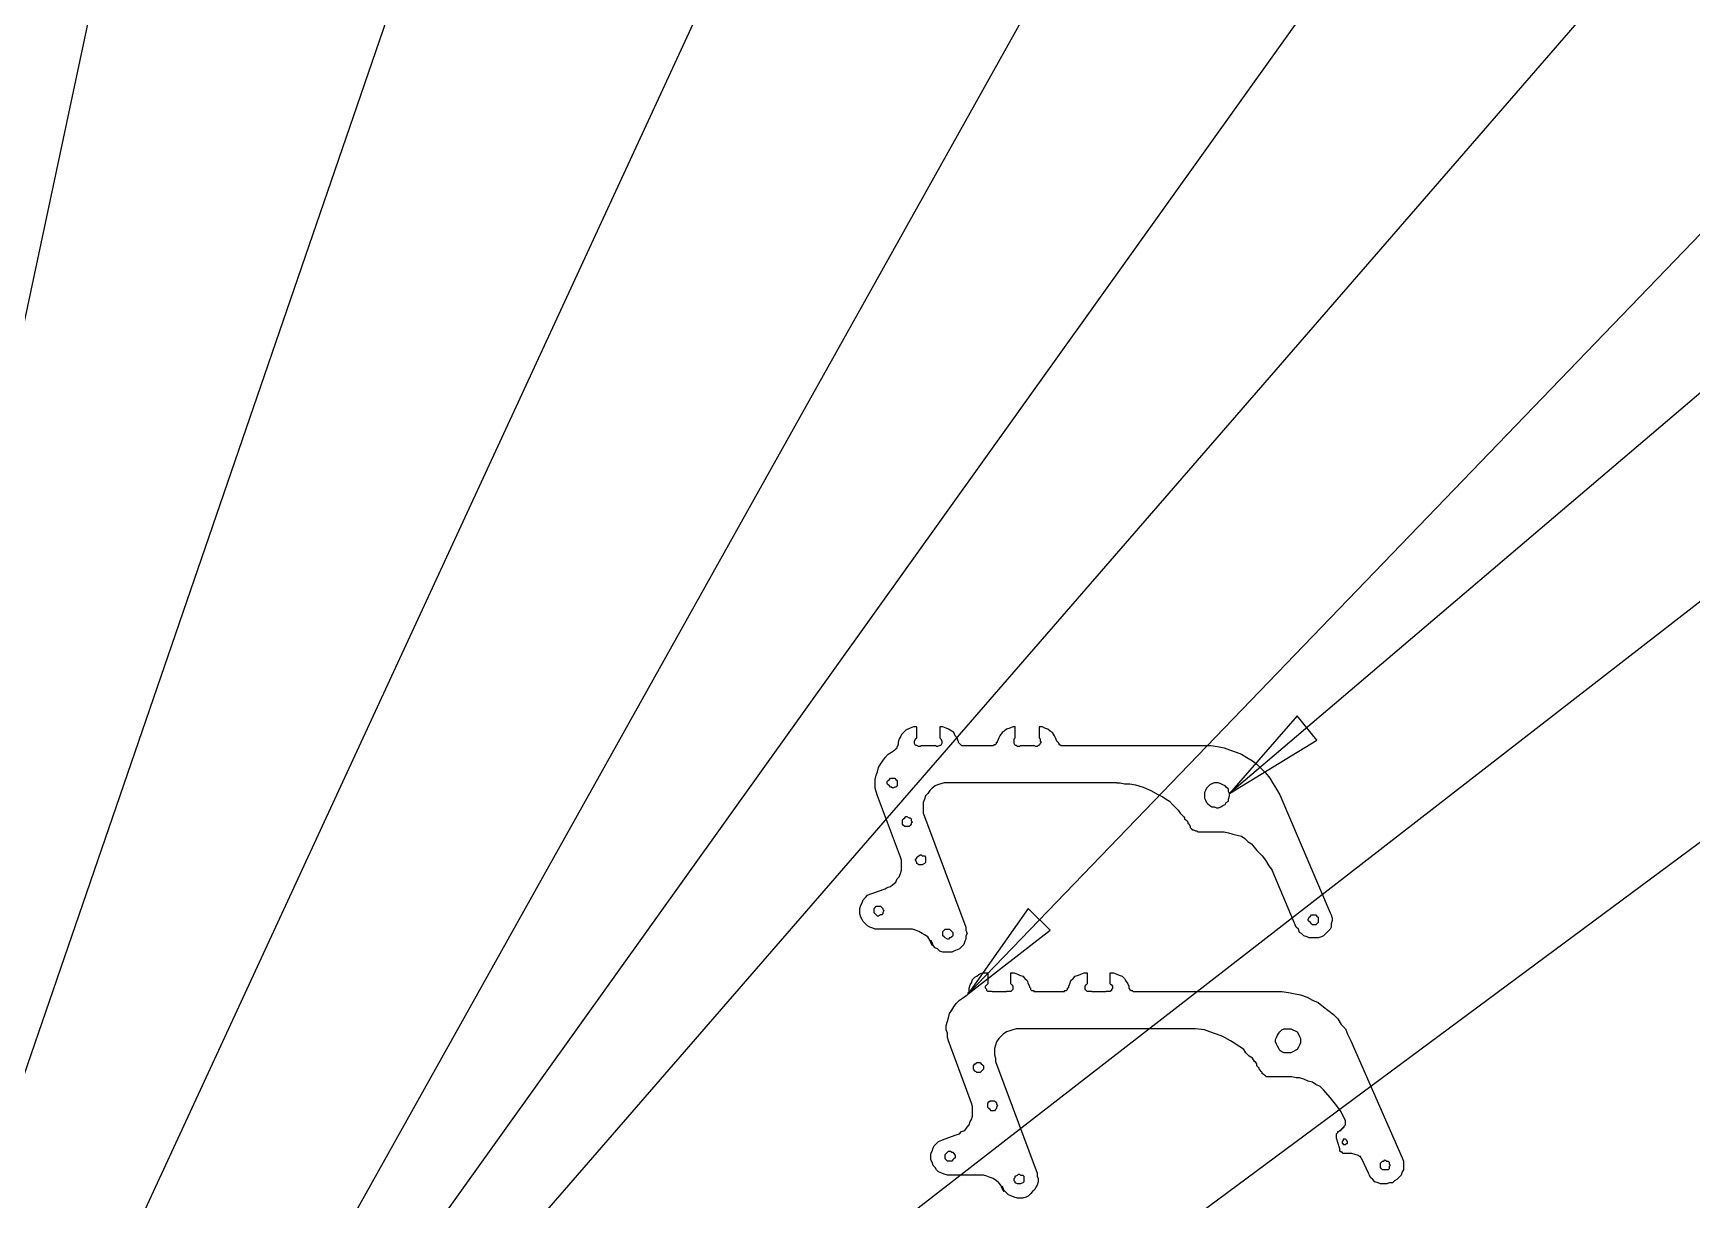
# Model space of a CAD drawing. Extents: x 9 to 432, y 44 to 411.
# Drawn here: x 119.86 to 162.67, y 134.01 to 164.12 of the extents above; entities that cross this region are included whole.
import ezdxf

# ---------------------------------------------------------------- set-up
doc = ezdxf.new("R2010")
doc.units = 0
doc.layers.get('0').update_dxf_attribs({"linetype": 'CONTINUOUS'})

msp = doc.modelspace()

# ---------------------------------------------------------------- linework, layer by layer
at = {"color": 7}
for p, q in [((207.376889, 183.979256), (125.165556, 120.197033)), ((217.875556, 184.063922), (147.799778, 132.050367)), ((196.934667, 183.838144), (150.734889, 144.496367)), ((165.918444, 183.217256), (122.061111, 121.890367)), ((176.219556, 183.443033), (128.298222, 128.183922)), ((186.633556, 183.584144), (143.989778, 139.3317)), ((145.429111, 182.850367), (116.021556, 119.209256)), ((155.730222, 182.991478), (120.424222, 119.830144)), ((135.240889, 182.709256), (110.348889, 110.262811)), ((125.137333, 182.568144), (110.348889, 113.113256)), ((152.484667, 146.500144), (150.734889, 144.496367)), ((152.992667, 145.879256), (152.484667, 146.500144)), ((152.992667, 145.879256), (152.484667, 146.500144)), ((142.268222, 146.020367), (142.24, 145.963922)), ((142.324667, 146.076811), (142.268222, 146.020367)), ((142.381111, 146.133256), (142.324667, 146.076811)), ((142.437556, 146.161478), (142.381111, 146.133256)), ((142.494, 146.1897), (142.437556, 146.161478)), ((142.578667, 146.217922), (142.494, 146.1897)), ((142.663333, 146.217922), (142.578667, 146.217922)), ((142.663333, 145.9357), (142.663333, 146.217922)), ((143.340667, 146.217922), (143.256, 146.217922)), ((143.256, 146.217922), (143.256, 145.9357)), ((143.425333, 146.1897), (143.340667, 146.217922)), ((143.481778, 146.161478), (143.425333, 146.1897)), ((143.566444, 146.105033), (143.481778, 146.161478)), ((143.622889, 146.076811), (143.566444, 146.105033)), ((143.651111, 145.992144), (143.622889, 146.076811)), ((143.707556, 145.9357), (143.651111, 145.992144)), ((144.808222, 145.992144), (144.78, 145.9357)), ((144.864667, 146.076811), (144.808222, 145.992144)), ((144.921111, 146.105033), (144.864667, 146.076811)), ((144.977556, 146.161478), (144.921111, 146.105033)), ((145.062222, 146.1897), (144.977556, 146.161478)), ((145.146889, 146.217922), (145.062222, 146.1897)), ((145.203333, 146.217922), (145.146889, 146.217922)), ((145.203333, 145.9357), (145.203333, 146.217922)), ((145.908889, 146.217922), (145.824222, 146.217922)), ((145.824222, 146.217922), (145.824222, 145.9357)), ((145.965333, 146.1897), (145.908889, 146.217922)), ((146.05, 146.161478), (145.965333, 146.1897)), ((146.106444, 146.105033), (146.05, 146.161478)), ((146.162889, 146.076811), (146.106444, 146.105033)), ((146.219333, 145.992144), (146.162889, 146.076811)), ((146.247556, 145.9357), (146.219333, 145.992144)), ((141.929556, 145.512367), (142.014222, 145.568811)), ((142.014222, 145.568811), (142.098889, 145.625256)), ((142.098889, 145.625256), (142.127111, 145.653478)), ((142.098889, 145.625256), (142.098889, 145.625256)), ((142.127111, 145.653478), (142.155333, 145.6817)), ((142.155333, 145.709922), (142.183556, 145.738144)), ((142.155333, 145.6817), (142.155333, 145.709922)), ((142.211778, 145.907478), (142.183556, 145.822811)), ((142.183556, 145.822811), (142.183556, 145.766367)), ((142.183556, 145.738144), (142.183556, 145.766367)), ((142.24, 145.963922), (142.211778, 145.907478)), ((142.606889, 145.851033), (142.635111, 145.907478)), ((142.606889, 145.822811), (142.606889, 145.851033)), ((142.606889, 145.794589), (142.606889, 145.822811)), ((142.635111, 145.738144), (142.606889, 145.794589)), ((142.635111, 145.907478), (142.663333, 145.9357)), ((142.663333, 145.738144), (142.635111, 145.738144)), ((142.719778, 145.709922), (142.663333, 145.738144)), ((142.748, 145.709922), (142.719778, 145.709922)), ((142.776222, 145.738144), (142.748, 145.709922)), ((142.776222, 145.738144), (143.143111, 145.738144)), ((143.171333, 145.709922), (143.143111, 145.738144)), ((143.199556, 145.709922), (143.171333, 145.709922)), ((143.256, 145.738144), (143.199556, 145.709922)), ((143.256, 145.9357), (143.284222, 145.907478)), ((143.284222, 145.738144), (143.256, 145.738144)), ((143.284222, 145.907478), (143.312444, 145.851033)), ((143.312444, 145.794589), (143.284222, 145.738144)), ((143.312444, 145.851033), (143.312444, 145.822811)), ((143.312444, 145.822811), (143.312444, 145.794589)), ((143.735778, 145.851033), (143.707556, 145.9357)), ((143.735778, 145.851033), (143.735778, 145.822811)), ((143.735778, 145.822811), (143.764, 145.794589)), ((143.764, 145.794589), (143.792222, 145.766367)), ((143.792222, 145.766367), (143.820444, 145.738144)), ((143.820444, 145.738144), (143.848667, 145.738144)), ((143.848667, 145.738144), (143.876889, 145.738144)), ((143.876889, 145.738144), (144.582444, 145.738144)), ((144.582444, 145.738144), (144.610667, 145.738144)), ((144.610667, 145.738144), (144.638889, 145.738144)), ((144.638889, 145.738144), (144.667111, 145.766367)), ((144.667111, 145.766367), (144.695333, 145.766367)), ((144.695333, 145.766367), (144.723556, 145.794589)), ((144.723556, 145.794589), (144.723556, 145.822811)), ((144.723556, 145.822811), (144.751778, 145.822811)), ((144.78, 145.9357), (144.751778, 145.851033)), ((144.751778, 145.822811), (144.751778, 145.851033)), ((145.175111, 145.907478), (145.203333, 145.9357)), ((145.175111, 145.851033), (145.175111, 145.907478)), ((145.175111, 145.822811), (145.175111, 145.851033)), ((145.175111, 145.794589), (145.175111, 145.822811)), ((145.203333, 145.738144), (145.175111, 145.794589)), ((145.231556, 145.738144), (145.203333, 145.738144)), ((145.259778, 145.709922), (145.231556, 145.738144)), ((145.316222, 145.709922), (145.259778, 145.709922)), ((145.344444, 145.738144), (145.316222, 145.709922)), ((145.344444, 145.738144), (145.683111, 145.738144)), ((145.739556, 145.709922), (145.683111, 145.738144)), ((145.767778, 145.709922), (145.739556, 145.709922)), ((145.796, 145.738144), (145.767778, 145.709922)), ((145.824222, 145.738144), (145.796, 145.738144)), ((145.824222, 145.9357), (145.852444, 145.907478)), ((145.852444, 145.794589), (145.824222, 145.738144)), ((145.852444, 145.907478), (145.852444, 145.851033)), ((145.852444, 145.851033), (145.880667, 145.822811)), ((145.880667, 145.822811), (145.852444, 145.794589)), ((146.275778, 145.851033), (146.247556, 145.9357)), ((146.275778, 145.851033), (146.304, 145.822811)), ((146.304, 145.822811), (146.332222, 145.794589)), ((146.332222, 145.794589), (146.332222, 145.766367)), ((146.332222, 145.766367), (146.360444, 145.766367)), ((146.360444, 145.766367), (146.388667, 145.738144)), ((146.388667, 145.738144), (146.416889, 145.738144)), ((146.416889, 145.738144), (146.445111, 145.738144)), ((146.445111, 145.738144), (150.085778, 145.738144)), ((150.085778, 145.738144), (150.255111, 145.738144)), ((150.255111, 145.738144), (150.424444, 145.709922)), ((150.424444, 145.709922), (150.593778, 145.6817)), ((150.593778, 145.6817), (150.734889, 145.625256)), ((150.734889, 144.496367), (152.992667, 145.879256)), ((150.734889, 144.496367), (152.992667, 145.879256)), ((150.734889, 145.625256), (150.904222, 145.568811)), ((150.904222, 145.568811), (151.045333, 145.512367)), ((141.647333, 145.060811), (141.675556, 145.1737)), ((141.675556, 145.1737), (141.732, 145.258367)), ((141.732, 145.258367), (141.788444, 145.343033)), ((141.788444, 145.343033), (141.844889, 145.4277)), ((141.844889, 145.4277), (141.929556, 145.512367)), ((151.045333, 145.512367), (151.186444, 145.4277)), ((151.186444, 145.4277), (151.327556, 145.343033)), ((151.327556, 145.343033), (151.440444, 145.258367)), ((151.440444, 145.258367), (151.553333, 145.145478)), ((151.553333, 145.145478), (151.666222, 145.032589)), ((141.590889, 144.863256), (141.619111, 144.976144)), ((141.590889, 144.750367), (141.590889, 144.863256)), ((141.590889, 144.637478), (141.590889, 144.750367)), ((141.619111, 144.976144), (141.647333, 145.060811)), ((141.901333, 144.806811), (141.929556, 144.835033)), ((141.901333, 144.750367), (141.901333, 144.806811)), ((141.929556, 144.722144), (141.901333, 144.750367)), ((141.929556, 144.835033), (141.957778, 144.863256)), ((141.957778, 144.693922), (141.929556, 144.722144)), ((141.957778, 144.863256), (141.986, 144.891478)), ((141.986, 144.6657), (141.957778, 144.693922)), ((141.986, 144.891478), (142.014222, 144.891478)), ((142.014222, 144.891478), (142.042444, 144.891478)), ((142.042444, 144.891478), (142.098889, 144.891478)), ((142.098889, 144.891478), (142.127111, 144.863256)), ((142.127111, 144.863256), (142.155333, 144.835033)), ((142.155333, 144.693922), (142.127111, 144.6657)), ((142.155333, 144.835033), (142.155333, 144.806811)), ((142.155333, 144.806811), (142.155333, 144.778589)), ((142.155333, 144.778589), (142.155333, 144.750367)), ((142.155333, 144.750367), (142.155333, 144.693922)), ((143.143111, 144.693922), (143.058444, 144.637478)), ((143.199556, 144.722144), (143.143111, 144.693922)), ((143.284222, 144.750367), (143.199556, 144.722144)), ((143.368889, 144.778589), (143.284222, 144.750367)), ((143.453556, 144.778589), (143.368889, 144.778589)), ((147.828, 144.778589), (143.453556, 144.778589)), ((147.828, 144.778589), (147.912667, 144.778589)), ((147.912667, 144.778589), (148.025556, 144.750367)), ((148.025556, 144.750367), (148.166667, 144.750367)), ((148.166667, 144.750367), (148.307778, 144.722144)), ((148.307778, 144.722144), (148.505333, 144.6657)), ((150.226889, 144.722144), (150.170444, 144.6657)), ((150.283333, 144.750367), (150.226889, 144.722144)), ((150.339778, 144.778589), (150.283333, 144.750367)), ((150.396222, 144.778589), (150.339778, 144.778589)), ((150.452667, 144.778589), (150.396222, 144.778589)), ((150.509111, 144.750367), (150.452667, 144.778589)), ((150.565556, 144.722144), (150.509111, 144.750367)), ((150.622, 144.693922), (150.565556, 144.722144)), ((150.650222, 144.6657), (150.622, 144.693922)), ((151.666222, 145.032589), (151.779111, 144.891478)), ((151.779111, 144.891478), (151.863778, 144.750367)), ((151.863778, 144.750367), (151.948444, 144.609256)), ((141.619111, 144.552811), (141.590889, 144.637478)), ((141.647333, 144.439922), (141.619111, 144.552811)), ((142.24, 142.859478), (141.647333, 144.439922)), ((142.014222, 144.6657), (141.986, 144.6657)), ((142.042444, 144.637478), (142.014222, 144.6657)), ((142.098889, 144.6657), (142.042444, 144.637478)), ((142.127111, 144.6657), (142.098889, 144.6657)), ((142.860889, 144.355256), (142.832667, 144.270589)), ((142.832667, 144.270589), (142.832667, 144.185922)), ((142.889111, 144.439922), (142.860889, 144.355256)), ((142.945556, 144.496367), (142.889111, 144.439922)), ((143.002, 144.581033), (142.945556, 144.496367)), ((143.058444, 144.637478), (143.002, 144.581033)), ((148.505333, 144.6657), (148.702889, 144.581033)), ((148.702889, 144.581033), (148.900444, 144.468144)), ((148.900444, 144.468144), (149.013333, 144.4117)), ((149.013333, 144.4117), (149.098, 144.355256)), ((149.098, 144.355256), (149.182667, 144.298811)), ((149.182667, 144.298811), (149.267333, 144.214144)), ((150.114, 144.581033), (150.085778, 144.524589)), ((150.085778, 144.524589), (150.085778, 144.468144)), ((150.085778, 144.468144), (150.085778, 144.383478)), ((150.085778, 144.383478), (150.114, 144.327033)), ((150.142222, 144.637478), (150.114, 144.581033)), ((150.114, 144.327033), (150.142222, 144.270589)), ((150.170444, 144.6657), (150.142222, 144.637478)), ((150.142222, 144.270589), (150.170444, 144.242367)), ((150.622, 144.214144), (150.650222, 144.270589)), ((150.706667, 144.609256), (150.650222, 144.6657)), ((150.650222, 144.270589), (150.706667, 144.298811)), ((150.706667, 144.552811), (150.706667, 144.609256)), ((150.734889, 144.496367), (150.706667, 144.552811)), ((150.706667, 144.355256), (150.734889, 144.439922)), ((150.706667, 144.298811), (150.706667, 144.355256)), ((150.734889, 144.439922), (150.734889, 144.496367)), ((151.948444, 144.609256), (152.033111, 144.468144)), ((152.033111, 144.468144), (153.331333, 141.420144)), ((142.296444, 143.819033), (142.324667, 143.847256)), ((142.324667, 143.847256), (142.352889, 143.875478)), ((142.352889, 143.875478), (142.381111, 143.9037)), ((142.381111, 143.9037), (142.409333, 143.9037)), ((142.409333, 143.9037), (142.465778, 143.875478)), ((142.465778, 143.875478), (142.494, 143.875478)), ((142.494, 143.875478), (142.522222, 143.847256)), ((142.522222, 143.847256), (142.522222, 143.790811)), ((142.832667, 144.185922), (142.832667, 144.101256)), ((142.832667, 144.101256), (142.832667, 143.988367)), ((142.832667, 143.988367), (142.860889, 143.9037)), ((142.860889, 143.9037), (143.933333, 141.053256)), ((149.267333, 144.214144), (149.323778, 144.1577)), ((149.323778, 144.1577), (149.408444, 144.073033)), ((149.408444, 144.073033), (149.464889, 143.988367)), ((149.464889, 143.988367), (149.549556, 143.9037)), ((149.549556, 143.9037), (149.577778, 143.875478)), ((149.577778, 143.875478), (149.577778, 143.847256)), ((149.577778, 143.847256), (149.606, 143.819033)), ((150.170444, 144.242367), (150.226889, 144.185922)), ((150.226889, 144.185922), (150.283333, 144.1577)), ((150.283333, 144.1577), (150.339778, 144.1577)), ((150.339778, 144.1577), (150.396222, 144.129478)), ((150.396222, 144.129478), (150.452667, 144.129478)), ((150.452667, 144.129478), (150.509111, 144.1577)), ((150.509111, 144.1577), (150.565556, 144.185922)), ((150.565556, 144.185922), (150.622, 144.214144)), ((142.296444, 143.790811), (142.296444, 143.819033)), ((142.296444, 143.734367), (142.296444, 143.790811)), ((142.296444, 143.706144), (142.296444, 143.734367)), ((142.324667, 143.677922), (142.296444, 143.706144)), ((142.352889, 143.6497), (142.324667, 143.677922)), ((142.381111, 143.6497), (142.352889, 143.6497)), ((142.409333, 143.6497), (142.381111, 143.6497)), ((142.465778, 143.6497), (142.409333, 143.6497)), ((142.494, 143.677922), (142.465778, 143.6497)), ((142.522222, 143.706144), (142.494, 143.677922)), ((142.522222, 143.790811), (142.550444, 143.762589)), ((142.550444, 143.762589), (142.522222, 143.734367)), ((142.522222, 143.734367), (142.522222, 143.706144)), ((149.606, 143.819033), (149.634222, 143.790811)), ((149.634222, 143.790811), (149.662444, 143.762589)), ((149.662444, 143.762589), (149.662444, 143.734367)), ((149.662444, 143.734367), (149.690667, 143.706144)), ((149.690667, 143.706144), (149.718889, 143.6497)), ((149.718889, 143.6497), (149.718889, 143.621478)), ((149.718889, 143.621478), (149.747111, 143.593256)), ((149.747111, 143.593256), (149.775333, 143.565033)), ((149.775333, 143.565033), (149.803556, 143.565033)), ((149.803556, 143.565033), (149.86, 143.536811)), ((149.86, 143.536811), (149.888222, 143.536811)), ((149.888222, 143.536811), (149.916444, 143.508589)), ((149.916444, 143.508589), (149.972889, 143.508589)), ((149.972889, 143.508589), (150.480889, 143.508589)), ((150.480889, 143.508589), (150.593778, 143.508589)), ((150.593778, 143.508589), (150.706667, 143.480367)), ((150.706667, 143.480367), (150.819556, 143.452144)), ((150.819556, 143.452144), (150.932444, 143.423922)), ((150.932444, 143.423922), (151.045333, 143.3957)), ((151.045333, 143.3957), (151.13, 143.339256)), ((151.13, 143.339256), (151.214667, 143.254589)), ((151.214667, 143.254589), (151.299333, 143.198144)), ((151.299333, 143.198144), (151.440444, 143.028811)), ((151.440444, 143.028811), (151.581556, 142.8877)), ((142.268222, 142.774811), (142.24, 142.859478)), ((142.268222, 142.690144), (142.268222, 142.774811)), ((142.268222, 142.605478), (142.268222, 142.690144)), ((142.268222, 142.520811), (142.268222, 142.605478)), ((142.635111, 142.803033), (142.663333, 142.831256)), ((142.635111, 142.774811), (142.635111, 142.803033)), ((142.663333, 142.718367), (142.635111, 142.774811)), ((142.663333, 142.859478), (142.719778, 142.8877)), ((142.663333, 142.831256), (142.663333, 142.859478)), ((142.663333, 142.690144), (142.663333, 142.718367)), ((142.719778, 142.661922), (142.663333, 142.690144)), ((142.719778, 142.8877), (142.748, 142.915922)), ((142.748, 142.661922), (142.719778, 142.661922)), ((142.748, 142.915922), (142.776222, 142.915922)), ((142.776222, 142.661922), (142.748, 142.661922)), ((142.776222, 142.915922), (142.804444, 142.8877)), ((142.804444, 142.661922), (142.776222, 142.661922)), ((142.804444, 142.8877), (142.860889, 142.8877)), ((142.860889, 142.690144), (142.804444, 142.661922)), ((142.860889, 142.8877), (142.889111, 142.859478)), ((142.889111, 142.718367), (142.860889, 142.690144)), ((142.889111, 142.859478), (142.889111, 142.831256)), ((142.889111, 142.831256), (142.889111, 142.774811)), ((142.889111, 142.774811), (142.889111, 142.746589)), ((142.889111, 142.746589), (142.889111, 142.718367)), ((151.581556, 142.8877), (151.666222, 142.774811)), ((151.666222, 142.774811), (151.750889, 142.6337)), ((151.750889, 142.6337), (151.835556, 142.520811)), ((141.986, 142.097478), (142.042444, 142.153922)), ((142.042444, 142.153922), (142.127111, 142.210367)), ((142.127111, 142.210367), (142.155333, 142.295033)), ((142.155333, 142.295033), (142.211778, 142.351478)), ((142.211778, 142.351478), (142.24, 142.436144)), ((142.24, 142.436144), (142.268222, 142.520811)), ((152.456444, 141.053256), (151.835556, 142.520811)), ((141.252222, 141.674144), (141.280444, 141.758811)), ((141.280444, 141.758811), (141.336889, 141.815256)), ((141.336889, 141.815256), (141.393333, 141.8717)), ((141.393333, 141.8717), (141.449778, 141.899922)), ((141.449778, 141.899922), (141.534444, 141.928144)), ((141.534444, 141.928144), (141.844889, 142.041033)), ((141.844889, 142.041033), (141.901333, 142.069256)), ((141.901333, 142.069256), (141.986, 142.097478)), ((141.195778, 141.533033), (141.224, 141.6177)), ((141.195778, 141.476589), (141.195778, 141.533033)), ((141.195778, 141.391922), (141.195778, 141.476589)), ((141.224, 141.307256), (141.195778, 141.391922)), ((141.224, 141.6177), (141.252222, 141.674144)), ((141.252222, 141.250811), (141.224, 141.307256)), ((141.562667, 141.533033), (141.590889, 141.561256)), ((141.562667, 141.476589), (141.562667, 141.533033)), ((141.562667, 141.448367), (141.562667, 141.476589)), ((141.562667, 141.420144), (141.562667, 141.448367)), ((141.590889, 141.391922), (141.562667, 141.420144)), ((141.590889, 141.561256), (141.619111, 141.589478)), ((141.619111, 141.3637), (141.590889, 141.391922)), ((141.619111, 141.589478), (141.647333, 141.589478)), ((141.647333, 141.335478), (141.619111, 141.3637)), ((141.647333, 141.589478), (141.675556, 141.589478)), ((141.675556, 141.335478), (141.647333, 141.335478)), ((141.675556, 141.589478), (141.732, 141.589478)), ((141.732, 141.3637), (141.675556, 141.335478)), ((141.732, 141.589478), (141.760222, 141.561256)), ((141.760222, 141.3637), (141.732, 141.3637)), ((141.760222, 141.561256), (141.788444, 141.533033)), ((141.788444, 141.391922), (141.760222, 141.3637)), ((141.788444, 141.533033), (141.788444, 141.504811)), ((141.788444, 141.504811), (141.816667, 141.476589)), ((141.816667, 141.476589), (141.788444, 141.420144)), ((141.788444, 141.420144), (141.788444, 141.391922)), ((145.542, 141.533033), (143.989778, 139.3317)), ((146.106444, 140.968589), (145.542, 141.533033)), ((146.106444, 140.968589), (145.542, 141.533033)), ((152.766889, 141.250811), (152.795111, 141.307256)), ((152.795111, 141.307256), (152.823333, 141.335478)), ((152.823333, 141.335478), (152.851556, 141.3637)), ((152.851556, 141.3637), (152.879778, 141.3637)), ((152.879778, 141.3637), (152.908, 141.3637)), ((152.908, 141.3637), (152.964444, 141.3637)), ((152.964444, 141.3637), (152.992667, 141.335478)), ((152.992667, 141.335478), (153.020889, 141.307256)), ((153.020889, 141.307256), (153.020889, 141.279033)), ((153.020889, 141.279033), (153.020889, 141.250811)), ((153.331333, 141.420144), (153.359556, 141.3637)), ((153.359556, 141.3637), (153.387778, 141.279033)), ((153.387778, 141.279033), (153.387778, 141.222589)), ((141.280444, 141.194367), (141.252222, 141.250811)), ((141.336889, 141.137922), (141.280444, 141.194367)), ((141.393333, 141.081478), (141.336889, 141.137922)), ((141.449778, 141.053256), (141.393333, 141.081478)), ((141.534444, 141.025033), (141.449778, 141.053256)), ((141.590889, 140.996811), (141.534444, 141.025033)), ((141.675556, 140.996811), (141.590889, 140.996811)), ((142.465778, 140.996811), (141.675556, 140.996811)), ((142.550444, 140.996811), (142.465778, 140.996811)), ((142.635111, 140.968589), (142.550444, 140.996811)), ((142.719778, 140.940367), (142.635111, 140.968589)), ((142.804444, 140.883922), (142.719778, 140.940367)), ((142.860889, 140.8557), (142.804444, 140.883922)), ((142.945556, 140.799256), (142.860889, 140.8557)), ((143.340667, 140.940367), (143.368889, 140.968589)), ((143.340667, 140.883922), (143.340667, 140.940367)), ((143.340667, 140.8557), (143.340667, 140.883922)), ((143.340667, 140.827478), (143.340667, 140.8557)), ((143.368889, 140.968589), (143.397111, 140.996811)), ((143.397111, 140.996811), (143.453556, 140.996811)), ((143.453556, 140.996811), (143.481778, 140.996811)), ((143.481778, 140.996811), (143.51, 140.996811)), ((143.51, 140.996811), (143.538222, 140.968589)), ((143.538222, 140.968589), (143.566444, 140.940367)), ((143.566444, 140.940367), (143.594667, 140.912144)), ((143.594667, 140.912144), (143.594667, 140.883922)), ((143.594667, 140.883922), (143.594667, 140.827478)), ((143.933333, 141.053256), (143.933333, 140.968589)), ((143.933333, 140.968589), (143.961556, 140.883922)), ((143.961556, 140.883922), (143.933333, 140.827478)), ((143.989778, 139.3317), (146.106444, 140.968589)), ((143.989778, 139.3317), (146.106444, 140.968589)), ((152.512889, 140.996811), (152.456444, 141.053256)), ((152.541111, 140.912144), (152.512889, 140.996811)), ((152.597556, 140.883922), (152.541111, 140.912144)), ((152.654, 140.827478), (152.597556, 140.883922)), ((152.766889, 141.222589), (152.766889, 141.250811)), ((152.795111, 141.194367), (152.766889, 141.222589)), ((152.823333, 141.166144), (152.795111, 141.194367)), ((152.851556, 141.137922), (152.823333, 141.166144)), ((152.879778, 141.1097), (152.851556, 141.137922)), ((152.908, 141.1097), (152.879778, 141.1097)), ((152.964444, 141.1097), (152.908, 141.1097)), ((152.992667, 141.137922), (152.964444, 141.1097)), ((153.020889, 141.166144), (152.992667, 141.137922)), ((153.020889, 141.250811), (153.020889, 141.194367)), ((153.020889, 141.194367), (153.020889, 141.166144)), ((153.218444, 140.883922), (153.162, 140.827478)), ((153.274889, 140.940367), (153.218444, 140.883922)), ((153.331333, 140.996811), (153.274889, 140.940367)), ((153.359556, 141.053256), (153.331333, 140.996811)), ((153.387778, 141.222589), (153.359556, 141.137922)), ((153.359556, 141.137922), (153.359556, 141.053256)), ((143.002, 140.714589), (142.945556, 140.799256)), ((143.030222, 140.658144), (143.002, 140.714589)), ((143.030222, 140.714589), (143.058444, 140.573478)), ((143.058444, 140.658144), (143.030222, 140.714589)), ((143.058444, 140.573478), (143.030222, 140.658144)), ((143.086667, 140.573478), (143.058444, 140.658144)), ((143.143111, 140.517033), (143.086667, 140.573478)), ((143.199556, 140.488811), (143.143111, 140.517033)), ((143.256, 140.432367), (143.199556, 140.488811)), ((143.340667, 140.404144), (143.256, 140.432367)), ((143.368889, 140.799256), (143.340667, 140.827478)), ((143.397111, 140.771033), (143.368889, 140.799256)), ((143.453556, 140.742811), (143.397111, 140.771033)), ((143.481778, 140.742811), (143.453556, 140.742811)), ((143.51, 140.771033), (143.481778, 140.742811)), ((143.538222, 140.771033), (143.51, 140.771033)), ((143.566444, 140.799256), (143.538222, 140.771033)), ((143.594667, 140.827478), (143.566444, 140.799256)), ((143.622889, 140.432367), (143.566444, 140.404144)), ((143.707556, 140.460589), (143.622889, 140.432367)), ((143.764, 140.488811), (143.707556, 140.460589)), ((143.820444, 140.545256), (143.764, 140.488811)), ((143.876889, 140.6017), (143.820444, 140.545256)), ((143.905111, 140.686367), (143.876889, 140.6017)), ((143.933333, 140.742811), (143.905111, 140.686367)), ((143.933333, 140.827478), (143.933333, 140.742811)), ((152.738667, 140.799256), (152.654, 140.827478)), ((152.795111, 140.771033), (152.738667, 140.799256)), ((152.879778, 140.771033), (152.795111, 140.771033)), ((152.936222, 140.771033), (152.879778, 140.771033)), ((153.020889, 140.771033), (152.936222, 140.771033)), ((153.105556, 140.799256), (153.020889, 140.771033)), ((153.162, 140.827478), (153.105556, 140.799256)), ((143.425333, 140.404144), (143.340667, 140.404144)), ((143.481778, 140.404144), (143.425333, 140.404144)), ((143.566444, 140.404144), (143.481778, 140.404144)), ((144.018, 139.472811), (144.046222, 139.557478)), ((144.046222, 139.557478), (144.074444, 139.613922)), ((144.074444, 139.613922), (144.102667, 139.698589)), ((144.102667, 139.698589), (144.159111, 139.755033)), ((144.159111, 139.755033), (144.215556, 139.783256)), ((144.215556, 139.783256), (144.272, 139.8397)), ((144.272, 139.8397), (144.356667, 139.867922)), ((144.356667, 139.867922), (144.413111, 139.867922)), ((144.413111, 139.867922), (144.497778, 139.867922)), ((144.441333, 139.529256), (144.469556, 139.557478)), ((144.469556, 139.557478), (144.497778, 139.5857)), ((144.497778, 139.867922), (144.497778, 139.5857)), ((145.090444, 139.867922), (145.175111, 139.867922)), ((145.090444, 139.5857), (145.090444, 139.867922)), ((145.090444, 139.5857), (145.118667, 139.557478)), ((145.118667, 139.557478), (145.146889, 139.529256)), ((145.175111, 139.867922), (145.259778, 139.8397)), ((145.259778, 139.8397), (145.316222, 139.811478)), ((145.316222, 139.811478), (145.400889, 139.783256)), ((145.400889, 139.783256), (145.457333, 139.726811)), ((145.457333, 139.726811), (145.513778, 139.670367)), ((145.513778, 139.670367), (145.542, 139.5857)), ((145.542, 139.5857), (145.570222, 139.529256)), ((146.586222, 139.529256), (146.614444, 139.5857)), ((146.614444, 139.5857), (146.642667, 139.670367)), ((146.642667, 139.670367), (146.699111, 139.726811)), ((146.699111, 139.726811), (146.755556, 139.783256)), ((146.755556, 139.783256), (146.840222, 139.811478)), ((146.840222, 139.811478), (146.896667, 139.8397)), ((146.896667, 139.8397), (146.981333, 139.867922)), ((146.981333, 139.867922), (147.066, 139.867922)), ((147.009556, 139.529256), (147.037778, 139.557478)), ((147.037778, 139.557478), (147.066, 139.5857)), ((147.066, 139.867922), (147.066, 139.5857)), ((147.658667, 139.5857), (147.658667, 139.867922)), ((147.658667, 139.867922), (147.743333, 139.867922)), ((147.658667, 139.5857), (147.686889, 139.557478)), ((147.686889, 139.557478), (147.715111, 139.529256)), ((147.743333, 139.867922), (147.828, 139.8397)), ((147.828, 139.8397), (147.884444, 139.811478)), ((147.884444, 139.811478), (147.969111, 139.783256)), ((147.969111, 139.783256), (148.025556, 139.726811)), ((148.025556, 139.726811), (148.053778, 139.670367)), ((148.053778, 139.670367), (148.110222, 139.5857)), ((148.110222, 139.5857), (148.138444, 139.529256)), ((143.679333, 139.0777), (143.764, 139.162367)), ((143.764, 139.162367), (143.848667, 139.218811)), ((143.848667, 139.218811), (143.933333, 139.275256)), ((143.933333, 139.275256), (143.961556, 139.303478)), ((143.961556, 139.303478), (143.989778, 139.3317)), ((143.989778, 139.3317), (143.989778, 139.359922)), ((143.989778, 139.359922), (144.018, 139.359922)), ((144.018, 139.416367), (144.018, 139.472811)), ((144.018, 139.388144), (144.018, 139.416367)), ((144.018, 139.359922), (144.018, 139.388144)), ((144.441333, 139.472811), (144.441333, 139.529256)), ((144.469556, 139.444589), (144.441333, 139.472811)), ((144.469556, 139.416367), (144.469556, 139.444589)), ((144.497778, 139.388144), (144.469556, 139.416367)), ((144.554222, 139.388144), (144.497778, 139.388144)), ((144.582444, 139.388144), (144.554222, 139.388144)), ((144.610667, 139.388144), (144.582444, 139.388144)), ((144.610667, 139.388144), (144.977556, 139.388144)), ((145.005778, 139.388144), (144.977556, 139.388144)), ((145.062222, 139.388144), (145.005778, 139.388144)), ((145.090444, 139.388144), (145.062222, 139.388144)), ((145.118667, 139.416367), (145.090444, 139.388144)), ((145.146889, 139.444589), (145.118667, 139.416367)), ((145.146889, 139.529256), (145.146889, 139.472811)), ((145.146889, 139.472811), (145.146889, 139.444589)), ((145.570222, 139.529256), (145.570222, 139.501033)), ((145.570222, 139.501033), (145.598444, 139.472811)), ((145.598444, 139.472811), (145.598444, 139.444589)), ((145.598444, 139.444589), (145.626667, 139.416367)), ((145.626667, 139.416367), (145.654889, 139.416367)), ((145.654889, 139.416367), (145.683111, 139.416367)), ((145.683111, 139.416367), (145.683111, 139.388144)), ((145.683111, 139.388144), (145.711333, 139.388144)), ((145.711333, 139.388144), (146.445111, 139.388144)), ((146.445111, 139.388144), (146.473333, 139.388144)), ((146.473333, 139.388144), (146.473333, 139.416367)), ((146.473333, 139.416367), (146.501556, 139.416367)), ((146.501556, 139.416367), (146.529778, 139.416367)), ((146.529778, 139.416367), (146.558, 139.444589)), ((146.558, 139.472811), (146.586222, 139.501033)), ((146.558, 139.444589), (146.558, 139.472811)), ((146.586222, 139.501033), (146.586222, 139.529256)), ((147.009556, 139.472811), (147.009556, 139.529256)), ((147.009556, 139.444589), (147.009556, 139.472811)), ((147.037778, 139.416367), (147.009556, 139.444589)), ((147.066, 139.388144), (147.037778, 139.416367)), ((147.094222, 139.388144), (147.066, 139.388144)), ((147.150667, 139.388144), (147.094222, 139.388144)), ((147.178889, 139.388144), (147.150667, 139.388144)), ((147.178889, 139.388144), (147.545778, 139.388144)), ((147.574, 139.388144), (147.545778, 139.388144)), ((147.602222, 139.388144), (147.574, 139.388144)), ((147.658667, 139.388144), (147.602222, 139.388144)), ((147.686889, 139.416367), (147.658667, 139.388144)), ((147.715111, 139.472811), (147.686889, 139.444589)), ((147.686889, 139.444589), (147.686889, 139.416367)), ((147.715111, 139.529256), (147.715111, 139.472811)), ((148.138444, 139.529256), (148.138444, 139.501033)), ((148.138444, 139.501033), (148.138444, 139.472811)), ((148.138444, 139.472811), (148.166667, 139.444589)), ((148.166667, 139.444589), (148.194889, 139.416367)), ((148.194889, 139.416367), (148.223111, 139.416367)), ((148.223111, 139.416367), (148.251333, 139.388144)), ((148.251333, 139.388144), (148.279556, 139.388144)), ((148.279556, 139.388144), (151.948444, 139.388144)), ((151.948444, 139.388144), (152.089556, 139.388144)), ((152.089556, 139.388144), (152.258889, 139.359922)), ((152.258889, 139.359922), (152.428222, 139.3317)), ((152.428222, 139.3317), (152.569333, 139.303478)), ((152.569333, 139.303478), (152.738667, 139.247033)), ((152.738667, 139.247033), (152.879778, 139.162367)), ((152.879778, 139.162367), (153.020889, 139.105922)), ((143.453556, 138.626144), (143.481778, 138.710811)), ((143.481778, 138.710811), (143.51, 138.8237)), ((143.51, 138.8237), (143.566444, 138.908367)), ((143.566444, 138.908367), (143.622889, 138.993033)), ((143.622889, 138.993033), (143.679333, 139.0777)), ((153.020889, 139.105922), (153.162, 138.993033)), ((153.162, 138.993033), (153.274889, 138.908367)), ((153.274889, 138.908367), (153.416, 138.795478)), ((153.416, 138.795478), (153.528889, 138.682589)), ((143.425333, 138.513256), (143.453556, 138.626144)), ((143.425333, 138.400367), (143.425333, 138.513256)), ((143.453556, 138.3157), (143.425333, 138.400367)), ((143.453556, 138.202811), (143.453556, 138.3157)), ((144.892889, 138.287478), (144.836444, 138.231033)), ((144.977556, 138.343922), (144.892889, 138.287478)), ((145.062222, 138.372144), (144.977556, 138.343922)), ((145.146889, 138.400367), (145.062222, 138.372144)), ((145.231556, 138.428589), (145.146889, 138.400367)), ((145.316222, 138.428589), (145.231556, 138.428589)), ((149.662444, 138.428589), (145.316222, 138.428589)), ((149.86, 138.428589), (149.662444, 138.428589)), ((150.085778, 138.400367), (149.86, 138.428589)), ((150.226889, 138.343922), (150.085778, 138.400367)), ((150.396222, 138.287478), (150.226889, 138.343922)), ((150.565556, 138.231033), (150.396222, 138.287478)), ((151.976667, 138.259256), (152.004889, 138.3157)), ((152.004889, 138.3157), (152.033111, 138.343922)), ((152.033111, 138.343922), (152.089556, 138.400367)), ((152.089556, 138.400367), (152.146, 138.428589)), ((152.146, 138.428589), (152.202444, 138.428589)), ((152.202444, 138.428589), (152.258889, 138.428589)), ((152.258889, 138.428589), (152.315333, 138.428589)), ((152.315333, 138.428589), (152.371778, 138.400367)), ((152.371778, 138.400367), (152.428222, 138.372144)), ((152.428222, 138.372144), (152.484667, 138.343922)), ((152.484667, 138.343922), (152.512889, 138.287478)), ((152.512889, 138.287478), (152.541111, 138.231033)), ((153.528889, 138.682589), (153.613556, 138.541478)), ((153.613556, 138.541478), (153.726444, 138.428589)), ((153.726444, 138.428589), (153.782889, 138.287478)), ((153.782889, 138.287478), (153.867556, 138.118144)), ((143.481778, 138.118144), (143.453556, 138.202811)), ((144.074444, 136.509478), (143.481778, 138.118144)), ((144.695333, 138.005256), (144.667111, 137.920589)), ((144.667111, 137.920589), (144.667111, 137.835922)), ((144.723556, 138.089922), (144.695333, 138.005256)), ((144.78, 138.174589), (144.723556, 138.089922)), ((144.836444, 138.231033), (144.78, 138.174589)), ((150.763111, 138.118144), (150.565556, 138.231033)), ((150.847778, 138.0617), (150.763111, 138.118144)), ((150.932444, 138.005256), (150.847778, 138.0617)), ((151.017111, 137.948811), (150.932444, 138.005256)), ((151.101778, 137.892367), (151.017111, 137.948811)), ((151.158222, 137.8077), (151.101778, 137.892367)), ((151.920222, 138.146367), (151.948444, 138.202811)), ((151.920222, 138.089922), (151.920222, 138.146367)), ((151.948444, 138.033478), (151.920222, 138.089922)), ((151.948444, 138.202811), (151.976667, 138.259256)), ((151.976667, 137.977033), (151.948444, 138.033478)), ((152.004889, 137.920589), (151.976667, 137.977033)), ((152.033111, 137.864144), (152.004889, 137.920589)), ((152.089556, 137.835922), (152.033111, 137.864144)), ((152.428222, 137.864144), (152.371778, 137.835922)), ((152.484667, 137.892367), (152.428222, 137.864144)), ((152.512889, 137.948811), (152.484667, 137.892367)), ((152.541111, 138.005256), (152.512889, 137.948811)), ((152.541111, 138.231033), (152.569333, 138.174589)), ((152.569333, 138.0617), (152.541111, 138.005256)), ((152.569333, 138.174589), (152.569333, 138.118144)), ((152.569333, 138.118144), (152.569333, 138.0617)), ((153.867556, 138.118144), (155.194, 135.098367)), ((144.130889, 137.469033), (144.159111, 137.525478)), ((144.130889, 137.440811), (144.130889, 137.469033)), ((144.130889, 137.412589), (144.130889, 137.440811)), ((144.130889, 137.384367), (144.130889, 137.412589)), ((144.159111, 137.525478), (144.187333, 137.525478)), ((144.187333, 137.525478), (144.215556, 137.5537)), ((144.215556, 137.5537), (144.272, 137.5537)), ((144.272, 137.5537), (144.300222, 137.5537)), ((144.300222, 137.5537), (144.328444, 137.525478)), ((144.328444, 137.525478), (144.356667, 137.497256)), ((144.356667, 137.497256), (144.384889, 137.469033)), ((144.384889, 137.469033), (144.384889, 137.412589)), ((144.384889, 137.412589), (144.384889, 137.384367)), ((144.667111, 137.835922), (144.667111, 137.751256)), ((144.667111, 137.751256), (144.695333, 137.666589)), ((144.695333, 137.666589), (144.695333, 137.581922)), ((144.695333, 137.581922), (145.767778, 134.703256)), ((151.242889, 137.723033), (151.158222, 137.8077)), ((151.327556, 137.666589), (151.242889, 137.723033)), ((151.384, 137.581922), (151.327556, 137.666589)), ((151.412222, 137.5537), (151.384, 137.581922)), ((151.440444, 137.525478), (151.412222, 137.5537)), ((151.440444, 137.469033), (151.440444, 137.525478)), ((151.468667, 137.440811), (151.440444, 137.469033)), ((151.496889, 137.412589), (151.468667, 137.440811)), ((151.496889, 137.384367), (151.496889, 137.412589)), ((152.146, 137.8077), (152.089556, 137.835922)), ((152.202444, 137.8077), (152.146, 137.8077)), ((152.258889, 137.8077), (152.202444, 137.8077)), ((152.315333, 137.8077), (152.258889, 137.8077)), ((152.371778, 137.835922), (152.315333, 137.8077)), ((144.159111, 137.327922), (144.130889, 137.384367)), ((144.187333, 137.327922), (144.159111, 137.327922)), ((144.215556, 137.2997), (144.187333, 137.327922)), ((144.272, 137.2997), (144.215556, 137.2997)), ((144.300222, 137.2997), (144.272, 137.2997)), ((144.328444, 137.327922), (144.300222, 137.2997)), ((144.356667, 137.356144), (144.328444, 137.327922)), ((144.384889, 137.384367), (144.356667, 137.356144)), ((151.525111, 137.356144), (151.496889, 137.384367)), ((151.553333, 137.327922), (151.525111, 137.356144)), ((151.581556, 137.2997), (151.553333, 137.327922)), ((151.581556, 137.271478), (151.581556, 137.2997)), ((151.609778, 137.243256), (151.581556, 137.271478)), ((151.666222, 137.215033), (151.609778, 137.243256)), ((151.694444, 137.186811), (151.666222, 137.215033)), ((151.722667, 137.186811), (151.694444, 137.186811)), ((151.750889, 137.186811), (151.722667, 137.186811)), ((151.807333, 137.186811), (151.750889, 137.186811)), ((152.343556, 137.186811), (151.807333, 137.186811)), ((152.456444, 137.158589), (152.343556, 137.186811)), ((152.541111, 137.158589), (152.456444, 137.158589)), ((152.654, 137.130367), (152.541111, 137.158589)), ((152.766889, 137.073922), (152.654, 137.130367)), ((152.879778, 137.0457), (152.766889, 137.073922)), ((152.964444, 136.989256), (152.879778, 137.0457)), ((153.077333, 136.932811), (152.964444, 136.989256)), ((144.526, 136.5377), (144.554222, 136.565922)), ((144.554222, 136.565922), (144.582444, 136.565922)), ((144.582444, 136.565922), (144.610667, 136.565922)), ((144.610667, 136.565922), (144.667111, 136.565922)), ((144.667111, 136.565922), (144.695333, 136.5377)), ((153.162, 136.848144), (153.077333, 136.932811)), ((153.331333, 136.650589), (153.162, 136.848144)), ((153.472444, 136.481256), (153.331333, 136.650589)), ((144.102667, 136.424811), (144.074444, 136.509478)), ((144.074444, 136.086144), (144.102667, 136.170811)), ((144.102667, 136.340144), (144.102667, 136.424811)), ((144.102667, 136.255478), (144.102667, 136.340144)), ((144.102667, 136.170811), (144.102667, 136.255478)), ((144.497778, 136.509478), (144.526, 136.5377)), ((144.497778, 136.453033), (144.497778, 136.509478)), ((144.497778, 136.424811), (144.497778, 136.453033)), ((144.497778, 136.396589), (144.497778, 136.424811)), ((144.526, 136.368367), (144.497778, 136.396589)), ((144.554222, 136.340144), (144.526, 136.368367)), ((144.582444, 136.311922), (144.554222, 136.340144)), ((144.610667, 136.311922), (144.582444, 136.311922)), ((144.667111, 136.311922), (144.610667, 136.311922)), ((144.695333, 136.340144), (144.667111, 136.311922)), ((144.695333, 136.5377), (144.723556, 136.509478)), ((144.723556, 136.368367), (144.695333, 136.340144)), ((144.723556, 136.509478), (144.723556, 136.481256)), ((144.723556, 136.481256), (144.751778, 136.453033)), ((144.751778, 136.453033), (144.723556, 136.396589)), ((144.723556, 136.396589), (144.723556, 136.368367)), ((153.557111, 136.368367), (153.472444, 136.481256)), ((153.613556, 136.2837), (153.557111, 136.368367)), ((153.67, 136.170811), (153.613556, 136.2837)), ((153.726444, 136.057922), (153.67, 136.170811)), ((143.679333, 135.691033), (143.764, 135.719256)), ((143.764, 135.719256), (143.820444, 135.7757)), ((143.820444, 135.7757), (143.905111, 135.803922)), ((143.905111, 135.803922), (143.961556, 135.888589)), ((143.961556, 135.888589), (144.018, 135.945033)), ((144.018, 135.945033), (144.046222, 136.0297)), ((144.046222, 136.0297), (144.074444, 136.086144)), ((153.500667, 135.719256), (153.528889, 135.747478)), ((153.500667, 135.691033), (153.500667, 135.719256)), ((153.528889, 135.747478), (153.528889, 135.7757)), ((153.528889, 135.7757), (153.557111, 135.7757)), ((153.557111, 135.7757), (153.585333, 135.803922)), ((153.585333, 135.803922), (153.585333, 135.803922)), ((153.585333, 135.803922), (153.613556, 135.803922)), ((153.613556, 135.803922), (153.613556, 135.832144)), ((153.613556, 135.832144), (153.641778, 135.832144)), ((153.641778, 135.832144), (153.641778, 135.860367)), ((153.641778, 135.860367), (153.67, 135.860367)), ((153.67, 135.860367), (153.67, 135.888589)), ((153.67, 135.888589), (153.698222, 135.888589)), ((153.698222, 135.916811), (153.726444, 135.945033)), ((153.698222, 135.888589), (153.698222, 135.916811)), ((153.698222, 135.888589), (153.698222, 135.888589)), ((153.726444, 136.0297), (153.726444, 136.057922)), ((153.726444, 136.001478), (153.726444, 136.0297)), ((153.726444, 135.973256), (153.726444, 136.001478)), ((153.726444, 135.945033), (153.726444, 135.973256)), ((143.058444, 135.2677), (143.086667, 135.352367)), ((143.086667, 135.352367), (143.114889, 135.408811)), ((143.114889, 135.408811), (143.171333, 135.465256)), ((143.171333, 135.465256), (143.227778, 135.5217)), ((143.227778, 135.5217), (143.312444, 135.549922)), ((143.312444, 135.549922), (143.368889, 135.578144)), ((143.368889, 135.578144), (143.679333, 135.691033)), ((153.500667, 135.662811), (153.500667, 135.691033)), ((153.500667, 135.634589), (153.500667, 135.662811)), ((153.500667, 135.606367), (153.500667, 135.634589)), ((153.585333, 135.324144), (153.500667, 135.606367)), ((153.585333, 135.295922), (153.585333, 135.324144)), ((153.585333, 135.2677), (153.585333, 135.295922)), ((153.67, 135.549922), (153.641778, 135.5217)), ((153.641778, 135.5217), (153.641778, 135.493478)), ((153.641778, 135.493478), (153.641778, 135.465256)), ((153.641778, 135.465256), (153.67, 135.465256)), ((153.698222, 135.578144), (153.67, 135.578144)), ((153.67, 135.578144), (153.67, 135.549922)), ((153.67, 135.465256), (153.67, 135.437033)), ((153.67, 135.437033), (153.698222, 135.437033)), ((153.726444, 135.578144), (153.698222, 135.578144)), ((153.698222, 135.437033), (153.726444, 135.437033)), ((153.754667, 135.549922), (153.726444, 135.578144)), ((153.726444, 135.437033), (153.754667, 135.465256)), ((153.782889, 135.5217), (153.754667, 135.549922)), ((153.754667, 135.465256), (153.782889, 135.465256)), ((153.782889, 135.493478), (153.782889, 135.5217)), ((153.782889, 135.465256), (153.782889, 135.493478)), ((143.030222, 135.211256), (143.058444, 135.2677)), ((143.030222, 135.126589), (143.030222, 135.211256)), ((143.030222, 135.041922), (143.030222, 135.126589)), ((143.058444, 134.985478), (143.030222, 135.041922)), ((143.086667, 134.900811), (143.058444, 134.985478)), ((143.143111, 134.844367), (143.086667, 134.900811)), ((143.171333, 134.787922), (143.143111, 134.844367)), ((143.397111, 135.183033), (143.425333, 135.211256)), ((143.397111, 135.154811), (143.397111, 135.183033)), ((143.397111, 135.098367), (143.397111, 135.154811)), ((143.397111, 135.070144), (143.397111, 135.098367)), ((143.425333, 135.041922), (143.397111, 135.070144)), ((143.425333, 135.211256), (143.453556, 135.239478)), ((143.453556, 135.0137), (143.425333, 135.041922)), ((143.453556, 135.239478), (143.481778, 135.2677)), ((143.481778, 135.0137), (143.453556, 135.0137)), ((143.481778, 135.2677), (143.538222, 135.2677)), ((143.538222, 135.0137), (143.481778, 135.0137)), ((143.538222, 135.2677), (143.566444, 135.239478)), ((143.566444, 135.0137), (143.538222, 135.0137)), ((143.566444, 135.239478), (143.594667, 135.239478)), ((143.594667, 135.041922), (143.566444, 135.0137)), ((143.594667, 135.239478), (143.622889, 135.211256)), ((143.622889, 135.070144), (143.594667, 135.041922)), ((143.622889, 135.211256), (143.651111, 135.154811)), ((143.651111, 135.098367), (143.622889, 135.070144)), ((143.651111, 135.154811), (143.651111, 135.126589)), ((143.651111, 135.126589), (143.651111, 135.098367)), ((153.613556, 135.239478), (153.585333, 135.2677)), ((153.641778, 135.239478), (153.613556, 135.239478)), ((153.67, 135.211256), (153.641778, 135.239478)), ((153.698222, 135.211256), (153.67, 135.211256)), ((153.726444, 135.211256), (153.698222, 135.211256)), ((153.754667, 135.211256), (153.726444, 135.211256)), ((153.782889, 135.211256), (153.754667, 135.211256)), ((153.811111, 135.211256), (153.782889, 135.211256)), ((153.839333, 135.211256), (153.811111, 135.211256)), ((153.867556, 135.211256), (153.839333, 135.211256)), ((153.895778, 135.211256), (153.867556, 135.211256)), ((154.065111, 135.154811), (153.895778, 135.211256)), ((154.093333, 135.126589), (154.065111, 135.154811)), ((154.121556, 135.126589), (154.093333, 135.126589)), ((154.121556, 135.098367), (154.121556, 135.126589)), ((154.149778, 135.070144), (154.121556, 135.098367)), ((154.149778, 135.070144), (154.149778, 135.070144)), ((154.319111, 134.703256), (154.149778, 135.070144)), ((154.629556, 134.957256), (154.657778, 134.985478)), ((154.629556, 134.929033), (154.629556, 134.957256)), ((154.629556, 134.872589), (154.629556, 134.929033)), ((154.629556, 134.844367), (154.629556, 134.872589)), ((154.657778, 134.816144), (154.629556, 134.844367)), ((154.657778, 134.985478), (154.686, 135.0137)), ((154.686, 135.0137), (154.714222, 135.0137)), ((154.714222, 135.0137), (154.742444, 135.041922)), ((154.742444, 135.041922), (154.798889, 135.0137)), ((154.798889, 135.0137), (154.827111, 135.0137)), ((154.827111, 135.0137), (154.855333, 134.985478)), ((154.855333, 134.985478), (154.855333, 134.929033)), ((154.855333, 134.929033), (154.883556, 134.900811)), ((154.883556, 134.900811), (154.855333, 134.872589)), ((154.855333, 134.872589), (154.855333, 134.816144)), ((155.194, 135.098367), (155.222222, 135.0137)), ((155.222222, 135.0137), (155.222222, 134.957256)), ((155.222222, 134.957256), (155.222222, 134.872589)), ((155.222222, 134.872589), (155.222222, 134.787922)), ((143.227778, 134.731478), (143.171333, 134.787922)), ((143.312444, 134.703256), (143.227778, 134.731478)), ((143.368889, 134.675033), (143.312444, 134.703256)), ((143.453556, 134.646811), (143.368889, 134.675033)), ((143.51, 134.646811), (143.453556, 134.646811)), ((144.300222, 134.646811), (143.51, 134.646811)), ((144.384889, 134.646811), (144.300222, 134.646811)), ((144.469556, 134.618589), (144.384889, 134.646811)), ((144.554222, 134.590367), (144.469556, 134.618589)), ((144.638889, 134.562144), (144.554222, 134.590367)), ((144.723556, 134.5057), (144.638889, 134.562144)), ((144.78, 134.449256), (144.723556, 134.5057)), ((144.836444, 134.392811), (144.78, 134.449256)), ((145.175111, 134.562144), (145.203333, 134.590367)), ((145.175111, 134.5057), (145.175111, 134.562144)), ((145.203333, 134.477478), (145.175111, 134.5057)), ((145.203333, 134.618589), (145.259778, 134.646811)), ((145.203333, 134.590367), (145.203333, 134.618589)), ((145.203333, 134.449256), (145.203333, 134.477478)), ((145.259778, 134.421033), (145.203333, 134.449256)), ((145.259778, 134.646811), (145.288, 134.675033)), ((145.288, 134.421033), (145.259778, 134.421033)), ((145.288, 134.675033), (145.316222, 134.675033)), ((145.316222, 134.421033), (145.288, 134.421033)), ((145.316222, 134.675033), (145.344444, 134.646811)), ((145.344444, 134.421033), (145.316222, 134.421033)), ((145.344444, 134.646811), (145.400889, 134.646811)), ((145.400889, 134.449256), (145.344444, 134.421033)), ((145.400889, 134.646811), (145.429111, 134.618589)), ((145.429111, 134.477478), (145.400889, 134.449256)), ((145.429111, 134.618589), (145.429111, 134.562144)), ((145.429111, 134.562144), (145.429111, 134.533922)), ((145.429111, 134.533922), (145.429111, 134.5057)), ((145.429111, 134.5057), (145.429111, 134.477478)), ((145.767778, 134.703256), (145.767778, 134.618589)), ((145.767778, 134.618589), (145.796, 134.562144)), ((145.796, 134.477478), (145.767778, 134.392811)), ((145.796, 134.562144), (145.796, 134.477478)), ((154.347333, 134.646811), (154.319111, 134.703256)), ((154.375556, 134.590367), (154.347333, 134.646811)), ((154.432, 134.533922), (154.375556, 134.590367)), ((154.488444, 134.477478), (154.432, 134.533922)), ((154.573111, 134.449256), (154.488444, 134.477478)), ((154.629556, 134.421033), (154.573111, 134.449256)), ((154.714222, 134.421033), (154.629556, 134.421033)), ((154.686, 134.787922), (154.657778, 134.816144)), ((154.714222, 134.787922), (154.686, 134.787922)), ((154.742444, 134.787922), (154.714222, 134.787922)), ((154.798889, 134.421033), (154.714222, 134.421033)), ((154.798889, 134.787922), (154.742444, 134.787922)), ((154.827111, 134.787922), (154.798889, 134.787922)), ((154.855333, 134.449256), (154.798889, 134.421033)), ((154.855333, 134.816144), (154.827111, 134.787922)), ((154.94, 134.449256), (154.855333, 134.449256)), ((154.996444, 134.5057), (154.94, 134.449256)), ((155.052889, 134.533922), (154.996444, 134.5057)), ((155.109333, 134.590367), (155.052889, 134.533922)), ((155.165778, 134.646811), (155.109333, 134.590367)), ((155.194, 134.731478), (155.165778, 134.646811)), ((155.222222, 134.787922), (155.194, 134.731478)), ((144.864667, 134.308144), (144.836444, 134.392811)), ((144.864667, 134.364589), (144.921111, 134.223478)), ((144.892889, 134.308144), (144.864667, 134.364589)), ((144.921111, 134.223478), (144.864667, 134.308144)), ((144.921111, 134.2517), (144.892889, 134.308144)), ((144.977556, 134.195256), (144.921111, 134.2517)), ((145.034, 134.138811), (144.977556, 134.195256)), ((145.118667, 134.110589), (145.034, 134.138811)), ((145.175111, 134.082367), (145.118667, 134.110589)), ((145.259778, 134.054144), (145.175111, 134.082367)), ((145.316222, 134.054144), (145.259778, 134.054144)), ((145.400889, 134.054144), (145.316222, 134.054144)), ((145.485556, 134.082367), (145.400889, 134.054144)), ((145.542, 134.110589), (145.485556, 134.082367)), ((145.598444, 134.167033), (145.542, 134.110589)), ((145.654889, 134.223478), (145.598444, 134.167033)), ((145.711333, 134.279922), (145.654889, 134.223478)), ((145.739556, 134.336367), (145.711333, 134.279922)), ((145.767778, 134.392811), (145.739556, 134.336367))]:
    msp.add_line(p, q, dxfattribs=at)

doc.saveas('drawing.dxf')
